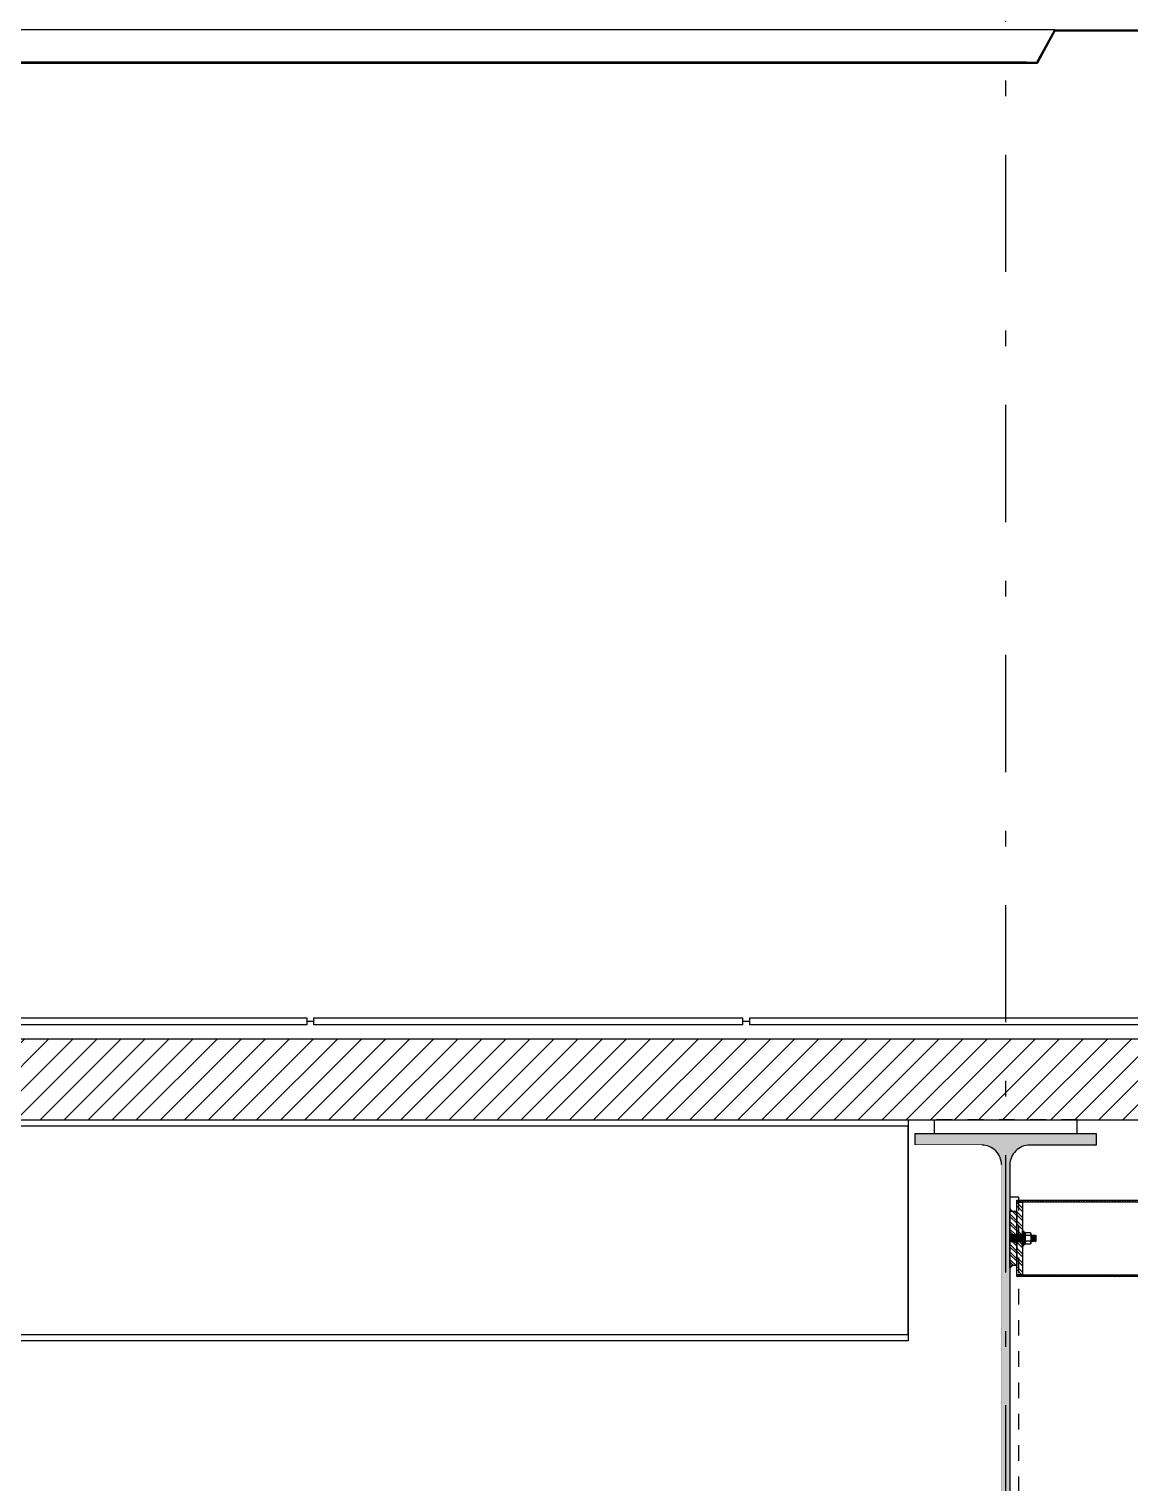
# Model space of a CAD drawing. Header units: millimetres. Extents: x -101 to 3415, y -52 to 1366.
# Drawn here: x 312.21 to 319.26, y 126.95 to 136.25 of the extents above; entities that cross this region are included whole.
import ezdxf

# ---------------------------------------------------------------- set-up
doc = ezdxf.new("R2010")
doc.units = ezdxf.units.MM
doc.set_wipeout_variables(frame=1)
doc.linetypes.add('DASHDOT2', pattern=[0.5, 0.25, -0.125, 0, -0.125])
doc.linetypes.add('OCULTA2', pattern=[0.3, 0.2, -0.1])
doc.layers.add('00_ARQ', color=8, linetype='Continuous')
doc.layers.add('A-ESTRUCTURA', color=6, linetype='Continuous')

# ---------------------------------------------------------------- blocks, each defined once
blk = doc.blocks.new('A$C54DE39B3')
at = {"layer": 'A-ESTRUCTURA', "color": 8, "linetype": 'OCULTA2', "ltscale": 0.1}
for points in [[(-0.1, 0.019), (0.1, 0.019), (0.1, 0), (-0.1, 0)], [(-0.00585, -0.089), (-0.00585, -0.589), (-0.01835, -0.589), (-0.01835, -0.089)], [(-0.15, -0.678), (0.15, -0.678), (0.15, -0.697), (-0.15, -0.697)]]:
    blk.add_lwpolyline(points, close=True, dxfattribs=at)

msp = doc.modelspace()

# ---------------------------------------------------------------- hatches: boundary and pattern name
at = {"layer": '00_ARQ'}
h = msp.add_hatch(dxfattribs=at)
h.set_pattern_fill('LINE', color=9, scale=0.034297, angle=45, style=0)
h.set_pattern_definition([(45, (-3488.39546, -6.57728), (-0.07699871, 0.07699871), [])])
h.paths.add_polyline_path([(304.7826, 129.271), (319.8268, 129.271), (319.8268, 129.7877), (304.7826, 129.7877)])
h = msp.add_hatch(color=9, dxfattribs=at)
edge = h.paths.add_edge_path()
edge.add_line((318.4902, 128.9828), (318.4902, 126.2849))
edge.add_arc((318.617, 126.2849), 0.1267, 180, 270)
edge.add_line((318.617, 126.1582), (319.0419, 126.1582))
edge.add_line((319.0419, 126.1582), (319.0419, 126.0837))
edge.add_line((319.0419, 126.0837), (317.885, 126.0837))
edge.add_line((317.885, 126.0837), (317.885, 126.1582))
edge.add_line((317.885, 126.1582), (318.31, 126.1582))
edge.add_arc((318.31, 126.2849), 0.1267, 270, 360)
edge.add_line((318.4367, 126.2849), (318.4367, 128.9828))
edge.add_arc((318.31, 128.9828), 0.1267, 0, 90)
edge.add_line((318.31, 129.1096), (317.885, 129.1096))
edge.add_line((317.885, 129.1096), (317.885, 129.1841))
edge.add_line((317.885, 129.1841), (319.0419, 129.1841))
edge.add_line((319.0419, 129.1841), (319.0419, 129.1096))
edge.add_line((319.0419, 129.1096), (318.617, 129.1096))
edge.add_arc((318.617, 128.9828), 0.1267, 90, 180)
h = msp.add_hatch(dxfattribs=at)
h.set_pattern_fill('ANSI37', color=9, scale=0.003658, style=0)
h.set_pattern_definition([(135, (337.175236, 132.010708), (0.008213196, 0.008213196), []), (45, (337.175236, 132.010708), (0.008213196, -0.008213196), [])])
h.paths.add_polyline_path([(318.5338, 128.2808), (320.2263, 128.2808), (320.2263, 128.7455), (318.5338, 128.7455), (318.5338, 128.7564), (320.2373, 128.7564), (320.2373, 128.2699), (318.5338, 128.2699)])
h = msp.add_hatch(dxfattribs=at)
h.set_pattern_fill('ANSI32', color=9, scale=0.10975, style=0)
h.set_pattern_definition([(135, (370.33172, 115.35799), (0.029101875, 0.029101875), []), (135, (370.31232, 115.35799), (0.029101875, 0.029101875), [])])
h.paths.add_polyline_path([(318.5338, 128.7222), (318.5338, 128.7455), (318.5701, 128.7455), (318.5701, 128.5349), (318.5338, 128.5349)])
h.paths.add_polyline_path([(318.5338, 128.4914), (318.5701, 128.4914), (318.5701, 128.2808), (318.5338, 128.2808)])
h = msp.add_hatch(dxfattribs=at)
h.set_pattern_fill('CROSS', color=9, scale=0.004573, style=0)
h.set_pattern_definition([(180, (361.426893, 139.475787), (-0.001143229608, -0.001143229608), [0.000571614804, -0.00171484441]), (270, (361.4266072, 139.4760728), (0.001143229608, -0.001143229608), [0.000571614804, -0.00171484441])])
edge = h.paths.add_edge_path()
edge.add_line((318.4902, 128.6874), (318.5072, 128.6874))
edge.add_ellipse((318.5355, 128.7351), major_axis=(0.0392, 0.0392), ratio=1, start_angle=170.24247, end_angle=194.24065, ccw=False)
edge.add_line((318.4902, 128.703), (318.4902, 128.6874))
h = msp.add_hatch(dxfattribs=at)
h.set_pattern_fill('ANSI32', color=9, scale=0.091458, style=0)
h.set_pattern_definition([(135, (361.426893, 117.55052), (0.024251562, 0.024251562), []), (135, (361.410725, 117.55052), (0.024251562, 0.024251562), [])])
h.paths.add_polyline_path([(318.4902, 128.6874), (318.5338, 128.6874), (318.5338, 128.5349), (318.4902, 128.5349)])
h.paths.add_polyline_path([(318.4902, 128.4914), (318.5338, 128.4914), (318.5338, 128.3389), (318.4902, 128.3389)])
h = msp.add_hatch(dxfattribs=at)
h.set_pattern_fill('ANSI36', color=9, scale=0.022865, angle=90, style=0)
h.set_pattern_definition([(45, (355.3496525, 98.7218346), (0.00555764968, 0.00151572264), [0.00714518505, -0.001429037, 0, -0.001429037])])
h.paths.add_polyline_path([(318.4902, 128.4914), (318.4902, 128.5349), (318.5338, 128.5349), (318.5338, 128.4914)])
h = msp.add_hatch(dxfattribs=at)
h.set_pattern_fill('ANSI36', color=9, scale=0.022865, angle=90, style=0)
h.set_pattern_definition([(45, (355.3860072, 98.7218346), (0.00555764968, 0.00151572264), [0.00714518505, -0.001429037, 0, -0.001429037])])
h.paths.add_polyline_path([(318.5266, 128.4914), (318.5266, 128.5349), (318.5701, 128.5349), (318.5701, 128.4914)])
h = msp.add_hatch(dxfattribs=at)
h.set_pattern_fill('CROSS', color=9, scale=0.004573, style=0)
h.set_pattern_definition([(180, (361.426893, 117.5505187), (-0.001143229608, 0.001143229608), [0.000571614804, -0.00171484441]), (90, (361.4266072, 117.5502329), (0.001143229608, 0.001143229608), [0.000571614804, -0.00171484441])])
edge = h.paths.add_edge_path()
edge.add_line((318.4902, 128.3233), (318.4902, 128.3389))
edge.add_line((318.4902, 128.3389), (318.5072, 128.3389))
edge.add_ellipse((318.5355, 128.2912), major_axis=(-0.0392, 0.0392), ratio=1, start_angle=-14.24065, end_angle=9.75753)

# ---------------------------------------------------------------- linework, layer by layer
at = {"layer": '00_ARQ', "color": 9, "linetype": 'DASHDOT2', "ltscale": 3}
msp.add_line((318.4635, 38.6952), (318.4635, 195.7659), dxfattribs=at)
at = {"layer": '00_ARQ', "color": 9}
for p, q in [((318.7789, 136.2441), (304.9114, 136.2441)), ((318.5962, 136.0366), (304.9114, 136.0366)), ((318.5962, 136.0293), (304.9114, 136.0293)), ((318.5701, 128.5349), (318.4902, 128.5349)), ((318.5701, 128.4914), (318.4902, 128.4914))]:
    msp.add_line(p, q, dxfattribs=at)
at = {"layer": '00_ARQ', "color": 9, "ltscale": 3}
for p, q in [((313.9901, 129.9021), (314.0358, 129.9021)), ((316.7795, 129.9021), (316.8253, 129.9021))]:
    msp.add_line(p, q, dxfattribs=at)
at = {"layer": '00_ARQ', "color": 9}
for points in [[(318.7789, 136.2441), (320.3944, 136.2441), (320.3944, 136.2368), (318.7824, 136.2368, 0.228798), (318.7789, 136.2351), (318.6666, 136.0311, -0.228798), (318.663, 136.0293), (318.5962, 136.0293), (318.5962, 136.0366), (318.6595, 136.0366, 0.228798), (318.663, 136.0384), (318.7753, 136.2424, -0.228798)], [(318.4902, 128.9828), (318.4902, 126.2849, 0.414214), (318.617, 126.1582), (319.0419, 126.1582), (319.0419, 126.0837), (317.885, 126.0837), (317.885, 126.1582), (318.31, 126.1582, 0.414214), (318.4367, 126.2849), (318.4367, 128.9828, 0.414214), (318.31, 129.1096), (317.885, 129.1096), (317.885, 129.1841), (319.0419, 129.1841), (319.0419, 129.1096), (318.617, 129.1096, 0.414214)]]:
    msp.add_lwpolyline(points, format="xyb", close=True, dxfattribs=at)
at = {"layer": '00_ARQ', "color": 9, "ltscale": 3}
for points in [[(311.2463, 129.8792), (311.2463, 129.9249), (313.9901, 129.9249), (313.9901, 129.8792)], [(314.0358, 129.8792), (314.0358, 129.9249), (316.7795, 129.9249), (316.7795, 129.8792)], [(316.8253, 129.8792), (316.8253, 129.9249), (319.5427, 129.9249), (319.5427, 129.8792)]]:
    msp.add_lwpolyline(points, close=True, dxfattribs=at)
at = {"layer": '00_ARQ', "color": 9}
for points in [[(304.7826, 129.271), (319.8268, 129.271), (319.8268, 129.7877), (304.7826, 129.7877)], [(318.5338, 128.2808), (320.2263, 128.2808), (320.2263, 128.7455), (318.5338, 128.7455), (318.5338, 128.7564), (320.2373, 128.7564), (320.2373, 128.2699), (318.5338, 128.2699)], [(318.5338, 128.7455), (318.5701, 128.7455), (318.5701, 128.2808), (318.5338, 128.2808)], [(320.2263, 128.7455), (318.5701, 128.7455), (318.5701, 128.2808), (320.2263, 128.2808)], [(318.5338, 128.3389), (318.4902, 128.3389), (318.4902, 128.6874), (318.5338, 128.6874)], [(318.5777, 128.5603), (318.5777, 128.466), (318.5701, 128.466), (318.5701, 128.5603)], [(318.5777, 128.558), (318.5701, 128.558), (318.5701, 128.5603), (318.5777, 128.5603)], [(318.5777, 128.5554), (318.5701, 128.5554), (318.5701, 128.558), (318.5777, 128.558)], [(318.5777, 128.5525), (318.5701, 128.5525), (318.5701, 128.5554), (318.5777, 128.5554)], [(318.5777, 128.5493), (318.5701, 128.5493), (318.5701, 128.5525), (318.5777, 128.5525)], [(318.5777, 128.5458), (318.5701, 128.5458), (318.5701, 128.5493), (318.5777, 128.5493)], [(318.5777, 128.542), (318.5701, 128.542), (318.5701, 128.5458), (318.5777, 128.5458)], [(318.5777, 128.538), (318.5701, 128.538), (318.5701, 128.542), (318.5777, 128.542)], [(318.5777, 128.5336), (318.5701, 128.5336), (318.5701, 128.538), (318.5777, 128.538)], [(318.5886, 128.4763), (318.5886, 128.55), (318.5777, 128.55), (318.5777, 128.5427), (318.5886, 128.5333), (318.5886, 128.5279), (318.5777, 128.5372), (318.5777, 128.4763)], [(318.5777, 128.55), (318.5886, 128.55), (318.5886, 128.5477), (318.5777, 128.5477)], [(318.5777, 128.5477), (318.5886, 128.5477), (318.5886, 128.5451), (318.5777, 128.5451)], [(318.5777, 128.5451), (318.5886, 128.5451), (318.5886, 128.5422), (318.5782, 128.5422), (318.5777, 128.5427)], [(318.5777, 128.5372), (318.5797, 128.5355), (318.5777, 128.5355)], [(318.5777, 128.5355), (318.5797, 128.5355), (318.5841, 128.5318), (318.5777, 128.5318)], [(318.5782, 128.5422), (318.5886, 128.5422), (318.5886, 128.539), (318.582, 128.539)], [(318.582, 128.539), (318.5886, 128.539), (318.5886, 128.5355), (318.586, 128.5355)], [(318.586, 128.5355), (318.5886, 128.5355), (318.5886, 128.5333)], [(318.5934, 128.4771), (318.6219, 128.4771), (318.6267, 128.4819), (318.6267, 128.5444), (318.6219, 128.5492), (318.5934, 128.5492), (318.5886, 128.5444), (318.5886, 128.4819)], [(318.5777, 128.5289), (318.5701, 128.5289), (318.5701, 128.5336), (318.5777, 128.5336)], [(318.5777, 128.524), (318.5701, 128.524), (318.5701, 128.5289), (318.5777, 128.5289)], [(318.5777, 128.5186), (318.5701, 128.5186), (318.5701, 128.524), (318.5777, 128.524)], [(318.5777, 128.5077), (318.5701, 128.5077), (318.5701, 128.5024), (318.5777, 128.5024)], [(318.5777, 128.5024), (318.5701, 128.5024), (318.5701, 128.4974), (318.5777, 128.4974)], [(318.5777, 128.4974), (318.5701, 128.4974), (318.5701, 128.4927), (318.5777, 128.4927)], [(318.5777, 128.4927), (318.5701, 128.4927), (318.5701, 128.4884), (318.5777, 128.4884)], [(318.5777, 128.4884), (318.5701, 128.4884), (318.5701, 128.4843), (318.5777, 128.4843)], [(318.5777, 128.4843), (318.5701, 128.4843), (318.5701, 128.4805), (318.5777, 128.4805)], [(318.5777, 128.4805), (318.5701, 128.4805), (318.5701, 128.477), (318.5777, 128.477)], [(318.5777, 128.477), (318.5701, 128.477), (318.5701, 128.4738), (318.5777, 128.4738)], [(318.5777, 128.4738), (318.5701, 128.4738), (318.5701, 128.4709), (318.5777, 128.4709)], [(318.5777, 128.4709), (318.5701, 128.4709), (318.5701, 128.4683), (318.5777, 128.4683)], [(318.5777, 128.4683), (318.5701, 128.4683), (318.5701, 128.466), (318.5777, 128.466)], [(318.5777, 128.5318), (318.5841, 128.5318), (318.5886, 128.5279), (318.5886, 128.5277), (318.5777, 128.5277)], [(318.5777, 128.5277), (318.5886, 128.5277), (318.5886, 128.5233), (318.5777, 128.5233)], [(318.5777, 128.5233), (318.5886, 128.5233), (318.5886, 128.5187), (318.5777, 128.5187)], [(318.5777, 128.5147), (318.5886, 128.5147), (318.5886, 128.5187), (318.5777, 128.5187)], [(318.5777, 128.5116), (318.5886, 128.5116), (318.5886, 128.5076), (318.5777, 128.5076)], [(318.5777, 128.5076), (318.5886, 128.5076), (318.5886, 128.503), (318.5777, 128.503)], [(318.5777, 128.503), (318.5886, 128.503), (318.5886, 128.4986), (318.5777, 128.4986)], [(318.5777, 128.4986), (318.5886, 128.4986), (318.5886, 128.4946), (318.5777, 128.4946)], [(318.5777, 128.4946), (318.5886, 128.4946), (318.5886, 128.4908), (318.5777, 128.4908)], [(318.5777, 128.4908), (318.5886, 128.4908), (318.5886, 128.4873), (318.5777, 128.4873)], [(318.5777, 128.4873), (318.5886, 128.4873), (318.5886, 128.4841), (318.5777, 128.4841)], [(318.5777, 128.4841), (318.5886, 128.4841), (318.5886, 128.4812), (318.5777, 128.4812)], [(318.5777, 128.4812), (318.5886, 128.4812), (318.5886, 128.4786), (318.5777, 128.4786)], [(318.5777, 128.4786), (318.5886, 128.4786), (318.5886, 128.4763), (318.5777, 128.4763)], [(318.6311, 128.4922), (318.632, 128.4922), (318.6342, 128.4961), (318.6379, 128.5302), (318.6356, 128.5341), (318.6347, 128.5341), (318.6324, 128.5302), (318.6288, 128.4961)], [(318.6383, 128.4922), (318.6392, 128.4922), (318.6415, 128.4961), (318.6451, 128.5302), (318.6429, 128.5341), (318.642, 128.5341), (318.6397, 128.5302), (318.6361, 128.4961)], [(318.6456, 128.4922), (318.6465, 128.4922), (318.6488, 128.4961), (318.6524, 128.5302), (318.6501, 128.5341), (318.6492, 128.5341), (318.6469, 128.5302), (318.6433, 128.4961)], [(318.656, 128.5334), (318.6542, 128.5302), (318.6506, 128.4961), (318.6528, 128.4922), (318.6538, 128.4922), (318.656, 128.4961)], [(318.656, 128.4961), (318.6578, 128.4971), (318.6578, 128.5292), (318.656, 128.5302)]]:
    msp.add_lwpolyline(points, close=True, dxfattribs=at)
for points in [[(318.5886, 128.4819, -0.100889), (318.5934, 128.4951, -0.267949), (318.5934, 128.5312, -0.100889), (318.5886, 128.5444)], [(318.6267, 128.4819, 0.100889), (318.6219, 128.4951, 0.267949), (318.6219, 128.5312, 0.100889), (318.6267, 128.5444)]]:
    msp.add_lwpolyline(points, format="xyb", dxfattribs=at)
for points in [[(318.6219, 128.5312), (318.5934, 128.5312)], [(318.6219, 128.4951), (318.5934, 128.4951)], [(318.6283, 128.5341), (318.6267, 128.5153)], [(318.6267, 128.5258), (318.6274, 128.5341)], [(318.6267, 128.4956), (318.627, 128.4961), (318.6306, 128.5302), (318.6283, 128.5341), (318.6274, 128.5341), (318.6267, 128.5329)], [(318.627, 128.4961), (318.6288, 128.4961)], [(318.6324, 128.5302), (318.6306, 128.5302)], [(318.6311, 128.4922), (318.6347, 128.5341)], [(318.6356, 128.5341), (318.632, 128.4922)], [(318.6361, 128.4961), (318.6342, 128.4961)], [(318.6397, 128.5302), (318.6379, 128.5302)], [(318.6383, 128.4922), (318.642, 128.5341)], [(318.6429, 128.5341), (318.6392, 128.4922)], [(318.6415, 128.4961), (318.6433, 128.4961)], [(318.6451, 128.5302), (318.6469, 128.5302)], [(318.6456, 128.4922), (318.6492, 128.5341)], [(318.6501, 128.5341), (318.6465, 128.4922)], [(318.6488, 128.4961), (318.6506, 128.4961)], [(318.6524, 128.5302), (318.6542, 128.5302)], [(318.6528, 128.4922), (318.656, 128.5334)], [(318.656, 128.5334), (318.6538, 128.4922)]]:
    msp.add_lwpolyline(points, dxfattribs=at)
for centre, start, end in [((318.5355, 128.7351), 215.24247, 239.24065), ((318.5355, 128.2912), 120.75935, 144.75753)]:
    msp.add_arc(centre, 0.0555, start, end, dxfattribs=at)

# ---------------------------------------------------------------- block references
at = {"layer": '00_ARQ', "color": 9, "extrusion": (0, 0, -1), "xscale": 4.572918431750428, "yscale": 4.572918431750428, "zscale": -4.572918431750772}
msp.add_blockref('A$C54DE39B3', (-318.4635, 129.1841), dxfattribs=at)

# ---------------------------------------------------------------- next in the draw order: wipeouts: each hides what was drawn before it
at = {"color": 9, "ltscale": 2}
msp.add_wipeout([(317.5443, 129.1096), (317.5443, 128.195), (317.885, 128.195), (317.885, 126.1582), (318.31, 126.1582), (318.4367, 126.317), (318.4367, 128.9828), (318.31, 129.1096)], dxfattribs=at).dxf.layer = '00_ARQ'

# ---------------------------------------------------------------- next in the draw order: linework, layer by layer
at = {"layer": '00_ARQ', "color": 9}
msp.add_lwpolyline([(320.3968, 126.9441), (320.3968, 126.9681, 0.414214), (320.395, 126.9699), (320.3518, 126.9699, 0.299044), (320.3502, 126.9688, -0.814098), (320.3387, 126.9712, -0.414214), (320.3447, 126.9772), (320.395, 126.9772, 0.414214), (320.3968, 126.9789), (320.3968, 126.9972, 0.414214), (320.395, 126.999), (320.3447, 126.999, -0.999975), (320.3447, 127.0109, -0.299206), (320.3502, 127.0073, 0.299044), (320.3518, 127.0063), (320.395, 127.0063, 0.414214), (320.3968, 127.008), (320.3968, 127.0321, -0.414214), (320.3985, 127.0338, 0), (320.511, 127.0338, -0.414214), (320.5127, 127.0321)], format="xyb", dxfattribs=at)
at = {"layer": '00_ARQ', "color": 9, "ltscale": 2}
for points in [[(303.3736, 129.271), (317.8393, 129.271), (317.8393, 127.858), (303.3736, 127.858)], [(317.8393, 129.2303), (303.3736, 129.2303), (303.3736, 127.8987), (317.8393, 127.8987)]]:
    msp.add_lwpolyline(points, close=True, dxfattribs=at)

doc.saveas('drawing.dxf')
